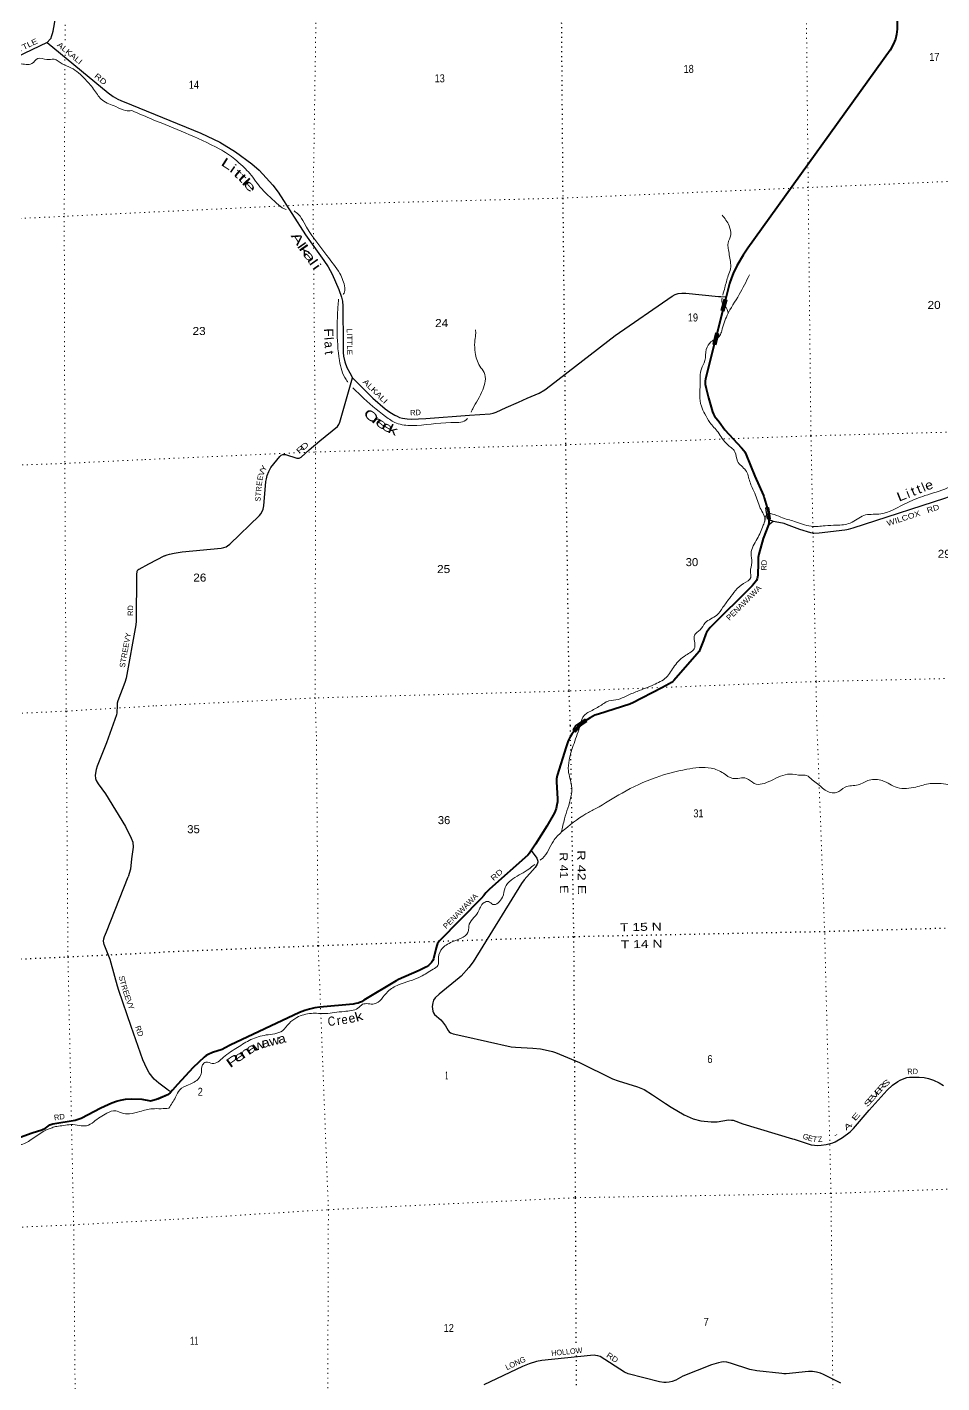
# Model space of a CAD drawing. Header units: feet. Extents: x 751810 to 1010326, y -353855 to -161247.
# Drawn here: x 846344 to 866341, y -273133 to -243482 of the extents above; entities that cross this region are included whole.
import ezdxf
from ezdxf.enums import TextEntityAlignment as Align

# ---------------------------------------------------------------- set-up
doc = ezdxf.new("R2010")
doc.units = ezdxf.units.FT
doc.header["$LTSCALE"] = 70
doc.linetypes.add('DOTTED', pattern=[1.5, 0.3, -1.2])
for name, color, linetype, lineweight in [('26', 7, 'Continuous', 40), ('29', 7, 'Continuous', 25), ('39', 7, 'Continuous', 13), ('6', 7, 'DOTTED', 25), ('61', 7, 'Continuous', 13), ('7', 7, 'DOTTED', 13)]:
    doc.layers.add(name, color=color, linetype=linetype, lineweight=lineweight)
for name, color, linetype in [('27', 7, 'Continuous'), ('30', 7, 'Continuous'), ('41', 7, 'Continuous')]:
    doc.layers.add(name, color=color, linetype=linetype)

msp = doc.modelspace()

# ---------------------------------------------------------------- linework, layer by layer
at = {"layer": '26'}
for p, q in [((862551.94, -254206.97), (862557.26, -254250.88)), ((849198.42, -266920.34), (849431.55, -266818.63))]:
    msp.add_line(p, q, dxfattribs=at)
for points in [[(865306.34, -240014.6), (865363.23, -243527.22), (865352.49, -243640.21), (865327.52, -243747.6), (865276.72, -243863.81), (865209.93, -243982.51), (862096.59, -248319.28), (861996.58, -248469.16), (861858.87, -248702.66), (861775.49, -248872.16), (861738.67, -248965.69), (861702.04, -249087.23), (861629.01, -249377.08)], [(861629.01, -249377.08), (861176.33, -251173.76), (861167.76, -251225), (861169.69, -251290.59), (861190.64, -251388.62), (861240.6, -251586.3), (861327.94, -251895.54), (861348.99, -251948.44), (861372.13, -251987.03), (861472.93, -252116.53), (861598.34, -252285.79), (861959.3, -252683.39), (862009.34, -252740.38), (862034.4, -252773.17), (862060.05, -252833.27), (862254.46, -253302.26), (862438.81, -253727.65), (862446.74, -253750.7), (862456.95, -253773.03), (862522.01, -253992.39), (862534.1, -254049.25), (862542.56, -254121.85), (862551.94, -254206.97)], [(862554.53, -254363.63), (862436.99, -254668.96), (862340.5, -255006.71), (862331.82, -255047.22), (862327, -255078.09), (862322.2, -255205.58), (862315.63, -255461.3), (862310.13, -255512.65), (862304.35, -255537.73), (862295.67, -255563.77), (862286.03, -255582.1), (862260.97, -255621.65), (862232.05, -255659.27), (862194.2, -255702.37), (861277.34, -256615.17), (861225.61, -256674.99), (861198.62, -256719.36), (861182.88, -256748.79), (861126.88, -256893.32), (861060.03, -257078.42), (861032.81, -257134.14), (860987.1, -257193.28), (860482.06, -257771.81), (860459.71, -257794.42), (860433.68, -257813.72), (860377.87, -257847.37), (860215.68, -257930.7), (859572.97, -258263.87), (859548.23, -258275.29), (859516.42, -258286.86), (858831.48, -258505.35), (858755.32, -258532.36), (858700.37, -258557.44), (858652.86, -258585.25), (858501.11, -258682.36), (858408.35, -258751.16)], [(862557.26, -254250.88), (862559.8, -254300.13), (862559.8, -254331.96), (862554.53, -254363.63)], [(858408.35, -258751.16), (858254.66, -258947.03), (858213.03, -259006.47), (858199.8, -259029.37), (858172.37, -259093.95), (858127.69, -259218.77), (857931.84, -259851.63), (857919.05, -259918.97), (857916.35, -259989.09), (857938.92, -260362.9), (857935.99, -260421.89), (857924.69, -260488.09), (857906.95, -260572.04), (857889.47, -260626.35), (857873.06, -260665.68), (857707.66, -260958.69), (857457.6, -261353.73), (857324.47, -261547.21), (857286.61, -261589.04), (856449.27, -262332.04), (856374.93, -262411.77), (856329.75, -262471.51), (856273.25, -262537.31), (855361.61, -263462.03), (855335.02, -263495.92), (855315.66, -263526.59), (855299.52, -263565.34), (855286.43, -263617.61), (855226.19, -263859.27), (855210.78, -263897.93), (855181.74, -263939.9), (855149.47, -263977.04), (855118.42, -264001.84), (855072.83, -264034.35), (855029.26, -264058.57), (854913.27, -264117.47), (854461.39, -264307.83), (854408.06, -264336.26), (853706.9, -264764.1), (853651.33, -264796.4), (853612.61, -264815.78), (853578.73, -264828.69), (853531.93, -264838.38), (853468.55, -264848.63), (852745.28, -264917.2), (852635.63, -264932.84), (852519.63, -264961.02), (852416.19, -264989.34), (852297, -265034.95), (850779.33, -265748.42), (850671.18, -265808.71), (850605.5, -265838.83), (850398.86, -265910.21), (850304.91, -265949.17), (850258.12, -265973.39), (850213.18, -266007.06), (849973.52, -266232.59), (849633.69, -266609.51), (849523.98, -266730.6), (849470.73, -266787.11), (849431.55, -266818.63)], [(846113.61, -267787), (846455.27, -267660.72), (846662.87, -267597.58), (846747.06, -267562.57), (846839.39, -267492.39), (846907.76, -267470.54), (847393.92, -267383.83), (847525.17, -267343.67), (847958.31, -267113.72), (848196.57, -267005.05), (848295.44, -266969.97), (848384.38, -266948.02), (848491.07, -266931.25), (848629.67, -266921.28), (848848.45, -266926.79), (849037.47, -266963.84), (849171.01, -266928.74), (849431.55, -266818.63)]]:
    msp.add_lwpolyline(points, dxfattribs=at)
at = {"layer": '29'}
for p, q in [((848627.69, -245184.16), (850143.82, -245800.13)), ((862554.53, -254363.63), (862649.67, -254289.1)), ((849344.45, -255045.39), (849000.73, -255224.06)), ((849428.23, -266729.24), (849489.47, -266767.23))]:
    msp.add_line(p, q, dxfattribs=at)
for points in [[(846781.62, -243817.46), (846847.43, -243745.53), (846866.16, -243720.55), (846878.64, -243687.24), (846901.53, -243622.71), (846914.02, -243570.66), (846941.07, -243412.44), (846972.28, -243231.32), (846974.36, -243191.77), (846974.36, -243145.97), (846968.12, -243039.8), (846945.23, -242883.66), (846866.16, -242458.97), (846851.6, -242338.22), (846845.35, -242267.44), (846862, -242005.13), (846932.75, -241413.89), (846949.39, -241218.2)], [(846781.62, -243817.46), (844611.95, -244851.19)], [(846781.62, -243817.46), (848114.07, -244921.29), (848225.87, -244999.14), (848326.81, -245057.31), (848394.06, -245089.69), (848627.69, -245184.16)], [(850143.82, -245800.13), (850555.26, -245999.71), (850896.95, -246208.62), (851252.88, -246474.51), (851418.99, -246612.2), (851570.85, -246778.38), (851717.97, -246939.81), (851831.86, -247091.75), (852429.83, -248022.35), (852828.47, -248582.61), (852925.76, -248725.05), (853008.81, -248886.48)], [(853008.81, -248886.48), (853158.28, -249223.59), (853219.97, -249389.77), (853238.96, -249475.23), (853248.45, -249584.43), (853253.19, -250429.57), (853253.19, -250595.75), (853262.68, -250681.22), (853291.16, -250799.92), (853333.87, -250923.36), (853395.57, -251042.06), (853456.91, -251153.01)], [(857274.08, -251599.93), (857537.72, -251485.42), (857662.87, -251413.04), (857784.5, -251319.24), (859198.76, -250227.18), (860442.17, -249367.78), (860509.2, -249328.62), (860575.06, -249306.05), (860653.95, -249297.76), (860745.91, -249301.3), (861457.2, -249373.72), (861510.58, -249376.1), (861625.72, -249377.14)], [(849344.45, -255045.39), (849403.22, -255020.86), (849456.6, -255006.62), (849559.83, -254987.62), (849731.85, -254959.14), (850586.08, -254873.68), (850641.86, -254864.18), (850694.06, -254845.18), (850727.28, -254826.19), (850775.91, -254788.21), (851421.33, -254161.48), (851449.83, -254125.86), (851480.67, -254073.63), (851502.03, -254021.41), (851516.25, -253952.57), (851563.7, -253420.79), (851574.4, -253359.06), (851591, -253285.67), (851625.98, -253198.6), (851675.03, -253114.07), (851867.43, -252870.03), (851899.48, -252846.28), (851932.7, -252832.03), (851968.3, -252829.66), (851990.82, -252832.04), (852237.6, -252908.01), (852267.28, -252910.38), (852291.01, -252908), (852307.62, -252903.25), (852332.51, -252889.02), (852512.85, -252727.59), (852740.65, -252528.17), (853129.8, -252214.8), (853157.11, -252174.43), (853177.25, -252119.84), (853456.91, -251153.01)], [(853456.91, -251153.01), (853904.58, -251595.18), (854173.9, -251827.84), (854274.75, -251903.8), (854385.09, -251970.28), (854434.92, -251994.02), (854486.09, -252016.54), (854546.45, -252034.38), (854601.02, -252043.87), (854653.22, -252051), (854739.84, -252055.73), (855062.55, -252041.49), (856011.7, -251970.27), (856467.3, -251937.03), (856530.18, -251925.18), (856595.43, -251903.8), (856813.74, -251799.34), (857084.25, -251680.64), (857274.08, -251599.93)], [(864651.36, -254352.01), (866407.44, -253781.01), (866890.37, -253607.7), (866981.73, -253567.34), (867070.72, -253519.85), (867115.81, -253488.99), (867147.85, -253462.87), (868173.02, -252513.19), (868472.03, -252266.27), (868531.36, -252228.29), (868578.82, -252206.92), (868633.4, -252195.04), (868880.2, -252185.55), (869274.13, -252185.55)], [(862649.67, -254289.1), (862624.76, -254280.79), (862595.09, -254268.92), (862557.12, -254249.93)], [(862649.67, -254289.1), (862854.94, -254323.52), (862884.02, -254331.84), (862940.37, -254352.01), (863232.26, -254458.85), (863467.2, -254537.2), (863502.2, -254545.52), (863527.12, -254547.89), (863543.14, -254549.07), (863657.04, -254539.58), (864217.09, -254477.85), (864260.99, -254470.73), (864302.52, -254462.42), (864352.35, -254450.55), (864404.56, -254435.11), (864651.36, -254352.01)], [(849000.73, -255224.06), (848786.73, -255343.34), (848763.88, -255359.36), (848756.67, -255365.86), (848748.73, -255374.52), (848742.24, -255384.62), (848738.99, -255397.97), (848734.66, -255446.21), (848730.71, -256473.29), (848720.05, -256556.29), (848510.61, -257720.89), (848478.37, -257816.88), (848327.97, -258217.87), (848313.21, -258267.2), (848309.94, -258317.29), (848304.55, -258476.45), (848296.22, -258521.24), (848264.23, -258623.26), (848081.34, -259136.73)], [(848081.34, -259136.73), (847877.05, -259642.93), (847855.35, -259721.06), (847833.67, -259842.59), (847838, -259912.04), (847855.35, -259955.45), (847894.4, -260033.57), (848054.91, -260250.59), (848497.39, -260962.42), (848618.86, -261222.84), (848651.4, -261309.65), (848662.24, -261413.82), (848627.53, -261674.25), (848603.68, -261899.95), (848554.85, -262064.89)], [(857366, -261486.85), (857485.27, -261660.29), (857511.66, -261724.1), (857511.66, -261746.11), (857494.07, -261790.12), (857449.99, -261859.1), (857208.17, -262133.41), (857149.74, -262213.07), (856095.38, -263924.65), (856001.84, -264048.3), (855833.69, -264234.93), (855790.01, -264277.39), (855352.06, -264628.83), (855261.9, -264714.65), (855228.91, -264760.86), (855211.31, -264818.07), (855201.55, -264898.06), (855211.32, -265000.72), (855226.71, -265042.53), (855247.68, -265075.61), (855389.45, -265192.17), (855427.14, -265235.28), (855487.22, -265323.46), (855547.8, -265427.63), (855567.59, -265451.83), (855598.19, -265474), (855622.57, -265487.04), (855657.76, -265500.24), (855894.07, -265551.96), (856922.3, -265781.91), (857022.35, -265793.55), (857397.6, -265811.58), (857564.47, -265830.33), (857736, -265861.13), (857830.57, -265883.14), (857892.42, -265905.12), (858418.9, -266122.38), (859139.08, -266479.49), (859264.28, -266527.55), (859684.48, -266655.54), (859829.54, -266716.89), (860017.07, -266833.84), (860295.92, -267021.48), (860423.41, -267100.05), (860709.3, -267267.29), (860907.23, -267355.31), (861072.17, -267403.43), (861294.28, -267425.73), (861427.35, -267420.31), (861677.95, -267383.22), (861742.92, -267386.12), (861778.11, -267390.52), (861988.28, -267470.63), (863079.41, -267794)], [(849428.23, -266729.24), (849222.91, -266578.9), (849120.97, -266487.75), (849014.68, -266353.2), (848960.46, -266257.71), (848875.87, -266066.74), (848615.58, -265337.55), (848346.34, -264553.14), (848315.99, -264453.31), (848178.54, -263955.13), (848155.74, -263870.5), (848068.98, -263653.48), (848031.04, -263544.96), (848016.92, -263471.18), (848018.03, -263419.09), (848032.13, -263367.01), (848077.66, -263271.52), (848554.85, -262064.89)], [(863079.41, -267794), (863110.69, -267803.27), (863484.68, -267923.05), (863556.22, -267935.14), (863626.59, -267939.54), (863699.17, -267935.14), (863814.56, -267918.64), (863898.12, -267901.04), (863956.47, -267883.43), (864008.08, -267861.43), (864166.43, -267764.6), (864334.82, -267643.27), (864408.34, -267566.56), (864751.84, -267171.26), (865142.17, -266728.65), (865259.48, -266622.5), (865375.98, -266541.1), (865431.01, -266510.28), (865516.73, -266475.08), (865578.36, -266457.46), (865633.45, -266446.49), (865717.75, -266443.08), (865842.2, -266444.28), (865954.42, -266455.26), (866045.8, -266477.63), (866156.04, -266515.91), (866282.04, -266571.91), (866378.8, -266629.13)], [(864130.34, -273137.65), (863755.39, -272950.14), (863684.76, -272922.68), (863598.99, -272900.68), (863513.23, -272885.27), (863424.08, -272885.82), (862937.04, -272931.48), (862888.66, -272933.68), (862843.48, -272931.17), (862294.88, -272867.66), (862142.37, -272836.48), (861723.09, -272700.42), (861637.33, -272678.42), (861566.22, -272671.82), (861520.77, -272676.22), (861454.79, -272691.62), (861305.01, -272739.64), (860679.61, -272988.68), (860522.34, -273074.51), (860442.39, -273099.83), (860381.6, -273114.12), (860311.22, -273122.93), (860262.84, -273122.93), (860168.52, -273109.69), (859486.53, -272938.08), (859400.15, -272900.91), (858867.99, -272558.82), (858817.98, -272539.79), (858771.79, -272530.99), (858736.61, -272528.79), (858662.6, -272533.43), (857597.43, -272641.01), (857477.15, -272663.51), (857315.93, -272715.83), (857175.99, -272777.44), (856326.29, -273177.95)]]:
    msp.add_lwpolyline(points, dxfattribs=at)
at = {"layer": '39'}
for points in [[(848287.21, -236020.81), (847852.43, -236129.03), (847275.39, -236229.82), (846703.29, -236304.24), (846085.77, -236398.68), (845571.64, -236464.61), (844944.19, -236513.16), (844471.23, -236553.2), (844123.19, -236501.4), (843555.11, -236380.33), (843261.82, -236436.97), (843034.84, -236541.15), (842995.56, -236661.61), (842909.4, -236669.26), (842798.13, -236702.13), (842753.7, -236941.6), (842679.42, -237335.36), (842505.88, -237858.13), (842448.72, -238130.35), (842473.04, -238574.32), (842440.39, -239246.21), (842370.35, -239498.84), (842060.61, -239693.09), (841552.34, -239950.07), (841304.69, -240089.35), (841000.85, -240378), (840773.58, -240572.81), (840595.96, -240654.78), (840138.15, -240672.03), (839766.67, -240685.65), (839503.05, -240779.3), (839058.02, -241057.77), (838793.81, -241380.99), (838432.45, -241982.14), (838143.17, -242429.24), (838014.38, -242573.6), (837823.35, -242720.57), (837220.34, -243118.45), (836638.31, -243537.6), (836245.65, -243769.57), (835695.04, -244072.63), (835357.86, -244284.14), (834778.29, -244616.6), (834473.33, -244780.45), (834280.1, -244776.5), (834154.81, -244761.64), (834077.82, -244845.42), (833922.65, -244837.85), (833847.01, -244905.47), (833725.62, -244741.44), (833634.55, -244678.83), (833536.51, -244691), (833432.25, -244796.07), (833402.59, -244906.05), (833379.62, -245031.86), (833199.39, -245148.17), (832764.14, -245420.2), (832535.57, -245534.52), (832423.13, -245587.58), (832301.2, -245703.45), (832194.02, -245786.49), (831968.2, -245918.82), (831818.06, -246082.19), (831546.34, -246174.17), (831281.67, -246388.68), (831177.59, -246449.43), (830968.6, -246746.17), (830491.63, -247567.63), (830142.89, -248182.35), (829933.98, -248654.7), (829914.19, -248765.56), (829890.45, -248912.06), (829861.61, -249116.39), (829860.15, -249227.2), (829827.14, -249355.49), (829740.09, -249533.66), (829720.67, -249698.2), (829886.79, -249922.77), (830010.89, -250201.46), (829997.6, -250367.13), (829752.16, -250804.33), (829629.33, -251093.41), (829596.41, -251416.96), (829385.51, -252058.09), (829169.38, -252816.23), (828999.82, -253435.49), (828932.97, -253667.85), (828780.15, -253863.55), (828633.54, -254014.7), (828204.91, -254447.52), (827839.56, -254805.2)], [(848632.68, -245308.98), (848496, -245307.93), (848283.24, -245220.23), (847989.95, -245081.55), (847820.32, -244869.22), (847617.24, -244626.07), (847303, -244369.47), (847112.41, -244282.85), (846931.43, -244185.76), (846774.76, -244190.34), (846576.78, -244168.47), (846446.66, -244280.66), (846177.06, -244277.91), (845832.26, -244349.61), (845617.32, -244444.49), (845096.39, -244748.25), (844863.29, -244899), (844621.68, -244989.71), (844505.75, -245153.66), (844444.35, -245371.7), (844389.32, -245549.19), (844353.33, -245798.37), (844254.65, -245941.46), (844095.18, -246024.69), (844097.4, -246127.28), (843991.27, -246284.78), (843820.81, -246442.97), (843726.52, -246692.59), (843593.48, -246782.76), (843419.46, -246854.51), (843315.36, -246963.6), (843301.43, -247064.86), (843415.14, -247188.95), (843364.39, -247323.98), (843325.96, -247416.2), (843228.71, -247545.14), (843150.37, -247645.08), (843136.78, -247754.39), (843125.75, -247926), (843003.12, -248122.45), (842691.33, -248413.44), (842528.7, -248536.11)], [(848632.68, -245308.98), (849101.45, -245506.43), (849796.51, -245795.4), (850553.73, -246150.92), (850887.45, -246372.28), (851056.52, -246524.13), (851179.87, -246646.26), (851433.04, -246973.57), (851796.77, -247328.83), (851967.14, -247456.51), (852003.94, -247469.93)], [(862474.05, -254296.15), (862505.08, -254141.21), (862818.72, -254198.76), (863116.58, -254292.43), (863481.04, -254398.18), (863787.87, -254386.96), (864036.48, -254375.47), (864338.24, -254328.18), (864636.53, -254162.28), (864962.84, -254130.35), (865597.82, -253875.88), (865968.91, -253727.92), (866465.89, -253560.09), (866786.78, -253343.22), (866921.72, -253152.05), (867049.39, -253055.67), (867258.01, -252912.59), (867499.6, -252798.7), (867825.51, -252547.47), (868095.49, -252374.38), (868384.22, -252224.87), (868593.31, -252097.87), (868884.69, -252038.82), (869218.02, -251904.07), (869393.37, -251721.75), (869743.99, -251560.32), (870104.36, -251370.82), (870441.5, -251316.04), (870677.66, -251290.84), (871104.62, -251131.15), (871435.41, -250978.36), (871759.23, -250998.82), (872004.12, -250997.5), (872217.45, -251015.24), (872706.41, -250779.24), (873062.69, -250742.38), (873347.39, -250798.22), (873706.8, -250662.68), (874106.26, -250523.93), (874427.19, -250582.7), (874732.08, -250573.54), (874911.32, -250387.08), (875280.94, -250188.87), (875827.9, -249945.09), (876236.28, -249631.03), (876583.59, -249562.25), (876832.69, -249361.62), (877167.03, -249124.22), (877270.69, -249030.57), (877661.71, -248946.4), (877796.41, -248815.6), (878046.21, -248639.09), (878369.99, -248383.9), (878552.73, -247974.01), (878739.72, -247640.44), (879088.52, -247348.28), (879275.3, -247282.32), (879555.95, -247131.04), (879839.24, -247138.63), (880052.86, -247017.29), (880158.95, -247002.4)], [(852180.03, -247502.92), (852273.84, -247578.08), (852397.66, -247761.47), (852894.33, -248474.9), (853179.01, -248872.77), (853286.41, -249181.41), (853271.83, -249300.55), (853252.79, -249326.72)], [(861539.32, -247593.59), (861690.69, -247826.46), (861724.65, -248026.64), (861667.7, -248207.42), (861671, -248319.99), (861717.46, -248604.3), (861722.17, -248765.12), (861672.37, -248915.5), (861597.72, -249177.29), (861551.59, -249342.17)], [(862133.71, -248901.65), (861911.38, -249330.84), (861649.58, -249783.35), (861529.03, -250122.97), (861489.05, -250227.36), (861293.2, -250365.46), (861191.66, -250531.48), (861160.67, -250775.86), (861083.66, -250957.24), (861055.2, -251288.06), (861083.48, -251774.11), (861160.63, -251940.8), (861270.46, -252126.63), (861449.43, -252342.58), (861645.86, -252606.28), (861815.22, -252768.19), (861873.55, -252977.7), (862051.94, -253173.54), (862143.65, -253426.31), (862253.36, -253676.53), (862371.21, -253998.93), (862471.59, -254273.57), (862436.48, -254377.24), (862304.6, -254672.94), (862169.42, -254992.88), (862189.29, -255191.47), (862156.94, -255389.61), (862164.66, -255516.14), (862006.01, -255651.68), (861696.32, -255976.86), (861555.42, -256170.22), (861421.9, -256341.23), (861169.86, -256509.75), (861053.99, -256666.14), (860934.81, -256778.37), (860938.68, -257047.86), (860742.98, -257220.73), (860498.84, -257453.41), (860313.46, -257704.44), (860039.12, -257865.59), (859681.95, -258009.1), (859438, -258110.99), (859261.54, -258186.71), (859059.72, -258218.93), (858844.49, -258342.09), (858603.43, -258474.07), (858525.6, -258532.1), (858486.3, -258589.57), (858440.35, -258748.67)], [(853152.47, -249428.91), (853138.13, -249602.34), (853122.22, -250087.71), (853172.42, -250774.3), (853315.1, -251190.52), (853356.36, -251246.81)], [(861537.09, -249413.3), (861530.17, -249484.47), (861597.88, -249574), (861672.5, -249742.75)], [(856052.28, -251900.11), (856084.32, -251833.69), (856304.99, -251416.62), (856336.05, -251037.43), (856239.55, -250895.47), (856140.58, -250600.67), (856129.86, -250371.62), (856149.11, -250206.06), (856148.06, -250101.47)], [(853461.45, -251367.93), (853642.55, -251540.84), (854181.96, -251999.47), (854416.98, -252141.3), (854755.84, -252195.5), (855605.19, -252131.77), (855934.8, -252075.6), (855973.79, -252040.04)], [(858440.35, -258748.67), (858299.18, -259146.31), (858192.77, -259515.67), (858176.59, -259746.23), (858246.54, -260070.06), (858163.47, -260563.5), (858091.46, -260800.38), (858027.43, -261083.31)], [(858027.43, -261083.31), (858561.39, -260686.35), (858772.91, -260572.83), (859349.36, -260232.61), (860092.08, -259891.64), (860763.59, -259712.89), (861299.49, -259688.93), (861566.73, -259801), (861767.89, -259913.76), (862072.31, -259911.37), (862241.38, -260023.43), (862603.39, -259962.22), (863015.94, -259818.28), (863273.49, -259844.03), (863416.6, -259864.39), (863445.72, -259889.41), (863684.41, -260083.32), (863788.28, -260169.81), (864036.94, -260222.14), (864224.28, -260105.57), (864510.63, -260055.53), (864754.58, -259950.76), (865039.51, -259961.28), (865364.56, -260113.33), (865770.72, -260100.73), (866086.12, -260027.31), (866473.57, -260045.73), (867038.46, -260137.54), (867288.69, -260179.73), (867576.21, -260250.64), (868403.88, -260303.46), (869019.01, -260024.17), (869432.2, -259614.01), (869773.06, -259386.29), (870237.14, -259135.37), (870425.84, -259097.4), (870769.32, -259258.78), (871280.68, -259457.65), (871597.05, -259359.99), (871860.44, -259335.09), (872036.01, -259505.36), (872497.81, -259716.35), (872906.38, -259760.11), (873198.21, -259931.68), (873681.18, -260450.34), (873766.68, -260809.83), (873919.59, -261106.06), (874105.46, -261189.19), (874283.05, -261313), (874471.13, -261494.86), (874762.36, -261652.33), (875171.91, -261625.48), (875445.01, -261491.72)], [(857562.48, -261698.98), (857608.64, -261661.15), (857849.62, -261282.17), (858027.43, -261083.31)], [(849441.62, -267128.04), (849586.77, -266885.95), (849679.96, -266722.82), (849873.65, -266614.05), (850097.87, -266469.76), (850154.53, -266342.41), (850177.64, -266180.13), (850249.14, -266118.72), (850392.6, -266147.13), (850635.25, -266012.16), (850946.54, -265795.74), (851237.73, -265624.5), (851566.01, -265524.34), (851926.64, -265430.92), (852074.01, -265269.61), (852238.83, -265141.86), (852557.55, -265052.18), (852864.14, -265053.74), (853272.92, -265008.77), (853574.32, -264935.92), (853678.96, -264852.99), (853929.04, -264844.77), (854228, -264574.4), (854462.23, -264429.69), (854949.32, -264248.41), (855218.85, -264086.13), (855325.49, -264003.11), (855337.91, -263825.14), (855421.55, -263626.1), (855675.43, -263472.53), (855993.94, -263237.66), (855999.98, -263144.64), (856199.4, -262842.05), (856332.53, -262628.89), (856429.75, -262606.76), (856526.5, -262667.33), (856734.21, -262511.61), (856793.25, -262299.46), (856922.61, -262138.88), (857278.4, -261919.73), (857402.84, -261823.96), (857443.01, -261792.87)], [(849441.62, -267128.04), (849274.09, -267135.89), (849079.19, -267138.77), (848811.31, -267197.85), (848585.36, -267245.8), (848410.1, -267230.07), (848282.36, -267184.95), (848086.59, -267234.16), (847799.79, -267422.57), (847641.13, -267509.11), (847486.21, -267502.93), (847298.8, -267483.48), (847142.51, -267503.51), (846994.26, -267523.34), (846888.44, -267552.17), (846430.53, -267811.32), (846189.95, -267918.03), (846115.43, -267911.85), (845996.3, -267971.21), (845908.44, -268076.1), (845809.91, -268074.55), (845766.06, -268089.75), (845668.51, -268208.97), (845538.69, -268405.52), (845421.25, -268533.3), (845239.71, -268751.28), (845011.66, -268958.35), (844762.98, -269143.79), (844472.05, -269408.81), (844221.64, -269686.91), (844053.65, -269884.41), (844030.84, -269937.34), (843962.72, -270027.64), (843806.76, -270142.29), (843746.85, -270157.89), (843668.76, -270169.92), (843593.62, -270220.13), (843519.47, -270310.58), (843437.49, -270409.28), (843268.83, -270498.08), (842935.73, -270683.62), (842820.67, -270744.9), (842735.06, -270859.8), (842617.34, -270894.97), (842461.6, -270937.14), (842358.74, -271004.15), (842247.24, -271047.22), (842102.21, -271034.75), (841877.1, -270953.83), (841630.07, -270962.05), (841218.37, -270976.41), (840938.66, -270963.3), (840867.36, -270924.82), (840788.07, -270888.56), (840698.12, -270908.94), (840523.61, -270923.39), (840375.85, -270963.34), (840192.56, -270947.81), (840044.68, -270901.19), (839897.99, -270902.86), (839780.38, -270861.51), (839600.08, -270723.09), (839385.26, -270651.97), (839190.61, -270664.92), (839125.22, -270702.8), (839056.28, -270841.44), (838906.87, -270895.53), (838680.89, -270860.94), (838417.93, -270712.51), (838179.62, -270585.6), (837944.94, -270605.59), (837782.48, -270619.74), (837683.66, -270606.11), (837529.92, -270648.23), (837353.28, -270739.24), (837215.55, -270859.48), (837012.8, -270951.14), (836787.38, -271101.77), (836563.79, -271163.76), (836393.77, -271278.77), (836307.87, -271381.6), (836191.01, -271370.44), (836128.87, -271458.57), (836055.62, -271585.24), (835810.26, -271742.41), (835679.33, -271975.23), (835535.31, -272329.18), (835418.35, -272557.62), (835253.96, -272656.38), (835089.12, -272737.02), (834923.61, -272872.05)]]:
    msp.add_spline(points, degree=3, dxfattribs=at)
at = {"layer": '6'}
for points in [[(857410.68, -212984.69), (857413.01, -214845.62), (857574.5, -220226.87), (857722.66, -225632.66), (857884.62, -231029.98), (857920.86, -236453.22), (858009.26, -241806.48), (858053.3, -247221.43), (858112.79, -252615.8), (858186.08, -258001.71), (858212.22, -258758.53)], [(858212.22, -258758.53), (858289.85, -263377.56), (858325.54, -269083.14), (858342.22, -272311.5)], [(880769.87, -262856.21), (880120.58, -262894.96), (874625.88, -263005.02), (869145.27, -263116.53), (863782.46, -263265.56), (858289.85, -263377.56), (852706.77, -263575.95), (849316.13, -263712.32)], [(817882.96, -265119.22), (820331.25, -264995.57), (825748.27, -264752.83), (831135.46, -264522.93), (836507.18, -264317.57), (841797.31, -264063.92), (847236.28, -263814.6), (849316.13, -263712.32)], [(858343.36, -272531.93), (858349.44, -274512.93), (858331.77, -279954.5), (858300.39, -285356.3), (858291.7, -285918.81)]]:
    msp.add_lwpolyline(points, dxfattribs=at)
at = {"layer": '61'}
for p, q in [((861512.52, -249675.79), (861575.59, -249433.87)), ((861575.59, -249433.87), (861648.16, -249452.79)), ((861330.65, -250414.45), (861389.52, -250171.48)), ((861389.52, -250171.48), (861462.41, -250189.14)), ((862486.7, -253997.04), (862561.07, -253987.32)), ((862519.09, -254244.93), (862486.7, -253997.04)), ((858332.36, -258754.02), (858540.94, -258612.4)), ((858473.71, -258748.71), (858332.36, -258754.02)), ((858348.36, -258753.47), (858460.52, -258748.73)), ((858385.25, -258780.19), (858384.95, -258779.94))]:
    msp.add_line(p, q, dxfattribs=at)
for points in [[(861648.16, -249452.79), (861585.09, -249694.71), (861512.52, -249675.79)], [(861462.41, -250189.14), (861403.54, -250432.11), (861330.65, -250414.45)], [(862561.07, -253987.32), (862593.46, -254235.21), (862519.09, -254244.93)], [(858334.55, -258900.41), (858276.73, -258852.64), (858332.36, -258754.02)], [(858460.52, -258748.73), (858429.79, -258772.6), (858333.47, -258889.15), (858286.99, -258850.74)], [(858286.99, -258850.74), (858338.52, -258763.35), (858348.36, -258753.47)], [(858334.55, -258900.41), (858435.39, -258778.38), (858473.72, -258748.71)], [(858540.94, -258612.4), (858583.07, -258674.45), (858473.72, -258748.71)]]:
    msp.add_lwpolyline(points, dxfattribs=at)
for points in [[(861638.39, -249458.51), (861581.31, -249443.63), (861522.28, -249670.06), (861579.36, -249684.94)], [(861452.75, -250195.03), (861395.41, -250181.13), (861340.3, -250408.55), (861397.64, -250422.45)], [(862554.17, -253996.29), (862495.67, -254003.93), (862525.98, -254235.95), (862584.48, -254228.31)], [(858538.81, -258623.5), (858348.36, -258753.47), (858460.52, -258748.73), (858571.96, -258672.32)]]:
    msp.add_lwpolyline(points, close=True, dxfattribs=at)
at = {"layer": '61', "linetype": 'DOTTED', "lineweight": 100}
msp.add_arc((858860.77, -259230.37), 655.83, 125.63521, 147.51317, dxfattribs=at)
at = {"layer": '7'}
msp.add_line((848915.89, -252940.44), (852203.69, -252793.66), dxfattribs=at)
for points in [[(863602.7, -258555.46), (863590.43, -257793.15), (863479.38, -252420.45), (863418.83, -246989.89), (863361.88, -241545.15), (863277.38, -236119.34), (863208.74, -230755.42), (863095.62, -225449.18), (862886.76, -220027.1), (862718.19, -214609.85), (862676.82, -212786.1)], [(852114.5, -213183.17), (852171.6, -215065.39), (852296.69, -220437.67), (852419.9, -225814.03), (852531.3, -231198.79), (852558.4, -236652.48), (852677.36, -242020.92), (852594.73, -247361.21), (852604.97, -248397.15)], [(846843.49, -213379.49), (846896.6, -215220.21), (846967.2, -220595.45), (847060.27, -226028.13), (847156.55, -231392.22), (847165.89, -236842.53), (847180.59, -242276.5), (847173.21, -243838.8)], [(847172.03, -244087.15), (847155.34, -247619.52), (847168.79, -253023.34), (847196.88, -258440.64), (847202.9, -259169.31)], [(880137.07, -246434.52), (879886, -246458.91), (874344.05, -246575.3), (868874.63, -246755.64), (863418.83, -246989.89), (858053.3, -247221.43), (852594.73, -247361.21), (848715.37, -247543.94)], [(848715.37, -247543.94), (847155.34, -247619.52), (841728.35, -247884.13), (836478.61, -247960.05), (831115.78, -248219.94), (825689.46, -248500.62), (823687.68, -248570.38)], [(852608.71, -248775.38), (852647.51, -252699.67), (852641.5, -258152.11), (852667.48, -258966.07)], [(852394.38, -252785.15), (852644.72, -252773.97), (858112.79, -252615.8), (863479.38, -252420.45), (867670.96, -252308.51)], [(817497.84, -254355.42), (820378.71, -254223.11), (825686.77, -253903.11), (831124.87, -253664.21), (836521.06, -253433.12), (841720.67, -253214.33), (847168.79, -253023.34), (848915.89, -252940.44)], [(880561.04, -257436.87), (880071.18, -257465.24), (874531.62, -257581.29), (869023.45, -257672.25), (863590.43, -257793.15), (858186.08, -258001.71), (852641.5, -258152.11), (849116.06, -258327.85)], [(849116.06, -258327.85), (847196.88, -258440.64), (841745.55, -258700.23), (836539.9, -258967.6), (831130.92, -259181.1), (825725.89, -259344.1), (820347.91, -259626.78), (817690.55, -259741.75)], [(863983.48, -284563.59), (863980.45, -279884.51), (863967.95, -274440.14), (863917.19, -268991.29), (863779.06, -263279.82), (863602.7, -258555.46)], [(852667.48, -258966.07), (852706.77, -263575.95), (852929.47, -269344.45), (852911.86, -274646.87), (852856.14, -280229.15), (852853.75, -285512.8), (852857.49, -285837.46)], [(847202.9, -259169.31), (847236.28, -263814.6), (847361.02, -269676.53), (847408.96, -275033.02), (847460.23, -279599.5)], [(849533.3, -269557.01), (852929.47, -269344.45), (858325.54, -269083.14), (863917.1, -268989.27), (869323.93, -268792.06), (874786.37, -268677.26), (880240.38, -268552.73), (880988.02, -268517.66)], [(818082.33, -270691.55), (820357.42, -270610.32), (825761.33, -270406.17), (831115.45, -270301.92), (836478.83, -270084.69), (841933.76, -269911.47), (847361.02, -269676.53), (849533.3, -269557.01)]]:
    msp.add_lwpolyline(points, dxfattribs=at)

# ---------------------------------------------------------------- texts
at = {"layer": '27'}
for s, rotation, width, p in [('RD', 88.528, 0.8, (862509.07, -255366.8)), ('PENAWAWA', 44.873, 1.05, (861697.47, -256468.95)), ('RD', 41.584, 1.25, (856541.18, -262161.42)), ('PENAWAWA', 45.408, 1.05, (855507.94, -263213.89)), ('RD', 8.106, 0.9, (846939.22, -267393.05))]:
    msp.add_text(s, height=120, rotation=rotation, dxfattribs=dict(at, width=width)).set_placement(p)
at = {"layer": '30'}
for s, rotation, width, p in [('LITTLE', 25.475, 1.2, (846017.3, -244102.64)), ('ALKALI', 320.361, 1.2, (846987.14, -243888.92)), ('RD', 320.361, 1.25, (847801.41, -244571.37)), ('LITTLE', 270.321, 1.1, (853332.6, -250076.65)), ('ALKALI', 315.354, 1.25, (853671.13, -251251.85)), ('RD', 2.527, 0.85, (854719.56, -251976.01)), ('WILCOX   RD', 18.012, 1.2, (865158.91, -254397.29)), ('RD', 89.78, 0.8, (848661.16, -256356.8))]:
    msp.add_text(s, height=120, rotation=rotation, dxfattribs=dict(at, width=width)).set_placement(p)
for s, rotation, width, p in [('D', 41.199, 1.55, (852448.77, -252687.92)), ('R', 41.199, 1.55, (852356.64, -252762.61)), ('V', 70.98, 1.15, (851526.97, -253251.18)), ('Y', 65.345, 1.25, (851568.77, -253156.02)), ('E', 83.401, 0.8, (851479.84, -253468.23)), ('E', 78.666, 0.9, (851496.07, -253352.87)), ('S', 84.901, 0.8, (851448.7, -253809.85)), ('T', 84.901, 0.9, (851459, -253700.01)), ('R', 84.901, 0.75, (851466.52, -253585.2)), ('T', 285.424, 1.15, (848382.96, -264395.26)), ('R', 286.91, 0.95, (848415.45, -264505.44)), ('E', 288.944, 1.1, (848453.99, -264620.59)), ('E', 288.944, 1.1, (848488.95, -264725.32)), ('V', 288.944, 1.1, (848521.85, -264826.59)), ('Y', 288.944, 1.1, (848559.43, -264927.53)), ('RD', 1.311, 0.85, (865703.18, -266381.18)), ('S', 38.735, 1.6, (865160.12, -266624.52)), ('E', 48.591, 1.7, (864847.56, -266956.89)), ('V', 48.591, 1.75, (864921.04, -266873.58)), ('E', 48.591, 1.7, (864997.63, -266786.73)), ('R', 48.591, 1.55, (865069.85, -266704.83)), ('S', 48.591, 1.7, (864771.9, -267042.68)), ('E', 49.011, 1.65, (864503.74, -267350.06)), ('.', 49.011, 1.5, (864557.06, -267288.68)), ('G', 342.241, 0.9, (863348.19, -267805.43)), ('Z', 4.129, 0.85, (863683.02, -267864.92)), ('-', 31.446, 1.6, (864051.05, -267753.11)), ('A', 35.774, 1.55, (864317.25, -267569.65)), ('.', 46.216, 1.65, (864375.24, -267499.92)), ('HOLLOW', 5.767, 0.95, (858148.01, -272510.37)), ('RD', 327.266, 1.15, (859107.13, -272629.32))]:
    msp.add_text(s, height=120, rotation=rotation, dxfattribs=dict(at, width=width)).set_placement(p, align=Align.CENTER)
msp.add_text('STREEVY', height=120, rotation=79.805, dxfattribs=at).set_placement((848479.62, -257497.72))
for s, rotation, p in [('S', 285.424, (848360.71, -264300.77)), ('R', 289.644, (848720.93, -265402.72)), ('D', 289.644, (848761.9, -265515.2)), ('E', 343.241, (863453.44, -267839.89)), ('T', 350.034, (863555.83, -267861.32)), ('LONG', 25.237, (857045.27, -272756.36))]:
    msp.add_text(s, height=120, rotation=rotation, dxfattribs=at).set_placement(p, align=Align.CENTER)
at = {"layer": '41'}
for s, rotation, width, p in [('L', 327.204, 1.65, (850665.54, -246553.9)), ('i', 325.204, 1.45, (850792.23, -246656.34)), ('t', 320.975, 1.75, (850891.13, -246757.4)), ('t', 317.167, 1.9, (850987.23, -246848.22)), ('l', 313.119, 1.75, (851059.75, -246931.57)), ('e', 310.862, 1.85, (851142.06, -247017.08)), ('A', 302.763, 1.55, (852175.1, -248159.69)), ('l', 304.983, 1.4, (852263.17, -248314.94)), ('k', 304.983, 1.85, (852344.05, -248422.31)), ('a', 304.764, 1.75, (852439.22, -248551.84)), ('l', 305.008, 1.4, (852525.98, -248681.95)), ('i', 305.081, 1.5, (852596.76, -248780.96)), ('F', 272.917, 1.15, (852838.14, -250166.54)), ('a', 275.296, 0.95, (852846.12, -250434.22)), ('C', 319.616, 1.6, (853793.56, -252056.5)), ('r', 321.775, 1.95, (853923.84, -252152.38)), ('e', 321.775, 1.75, (854036.42, -252230.41)), ('e', 327.368, 1.55, (854169.3, -252310.76)), ('k', 335.808, 1.5, (854305.76, -252379.93)), ('t', 21.729, 1.15, (865874.85, -253676.22)), ('e', 18.836, 1.15, (866089.56, -253590.61)), ('L', 21.835, 1.3, (865493.55, -253826.48)), ('t', 21.747, 1.15, (865749.98, -253725.42)), ('k', 16.487, 1.25, (853622.99, -265213.52)), ('C', 5.354, 0.85, (853006.39, -265321.63)), ('e', 7.2, 0.9, (853294.5, -265284.97)), ('w', 22.884, 1.35, (851448.35, -265833.13)), ('a', 16.465, 1.2, (851582.43, -265787.76)), ('w', 13.188, 1.15, (851767.7, -265742.47)), ('a', 13.55, 1.15, (851933.11, -265702.28)), ('P', 34.936, 1.7, (850901.97, -266169.67)), ('e', 34.681, 1.65, (851032.07, -266073.22)), ('n', 33.362, 1.7, (851162.27, -265986.86)), ('a', 30.05, 1.6, (851288.98, -265903.89))]:
    msp.add_text(s, height=200, rotation=rotation, dxfattribs=dict(at, width=width)).set_placement(p, align=Align.CENTER)
for s, rotation, p in [('l', 275.101, (852838.99, -250301.3)), ('t', 277.088, (852851.16, -250613)), ('l', 23.122, (865978.58, -253635.79)), ('i', 21.835, (865634.31, -253774.64)), ('r', 7.2, (853168.87, -265304.14)), ('e', 13.32, (853464.51, -265252.16))]:
    msp.add_text(s, height=200, rotation=rotation, dxfattribs=at).set_placement(p, align=Align.CENTER)
at = {"layer": '6'}
for s, rotation, width, p in [('R 42 E', 270.963, 1.35, (858377.8, -261968.39)), ('R 41  E', 270.963, 1.15, (857991.04, -261979.53)), ('T 15 N', 1.168, 1.3, (859762.51, -263247.9)), ('T 14 N', 1.168, 1.3, (859779.32, -263622.24))]:
    msp.add_text(s, height=175, rotation=rotation, dxfattribs=dict(at, width=width)).set_placement(p, align=Align.CENTER)
at = {"layer": '7'}
for s, width, p in [('18', 0.85, (860695.44, -244482.95)), ('17', 0.85, (866064.61, -244220.92)), ('13', 0.85, (855252.64, -244689.95)), ('14', 0.85, (849879.99, -244829.41)), ('20', 1.1, (866027.82, -249644.79)), ('24', 1.1, (855262.96, -250042)), ('19', 0.85, (860788.71, -249918.86)), ('23', 1.1, (849959.99, -250215.34)), ('29', 1.1, (866249.77, -255087.67)), ('25', 1.1, (855305.99, -255421.68)), ('30', 1.05, (860741.29, -255269.89)), ('26', 1.1, (849975.97, -255608.23))]:
    msp.add_text(s, height=175, dxfattribs=dict(at, width=width)).set_placement(p)
for s, width, p in [('31', 0.85, (861020.2, -260764.68)), ('36', 1.05, (855458.21, -260912.56)), ('35', 1.05, (849981.46, -261111.13)), ('6', 0.85, (861270.55, -266137.3)), ('1', 0.4, (855514.84, -266497.54)), ('2', 0.85, (850128.74, -266853.8)), ('12', 0.85, (855561.5, -272019.51)), ('7', 0.85, (861188.32, -271887.22)), ('11', 0.65, (849997.16, -272299.46))]:
    msp.add_text(s, height=175, dxfattribs=dict(at, width=width)).set_placement(p, align=Align.CENTER)

doc.saveas('drawing.dxf')
